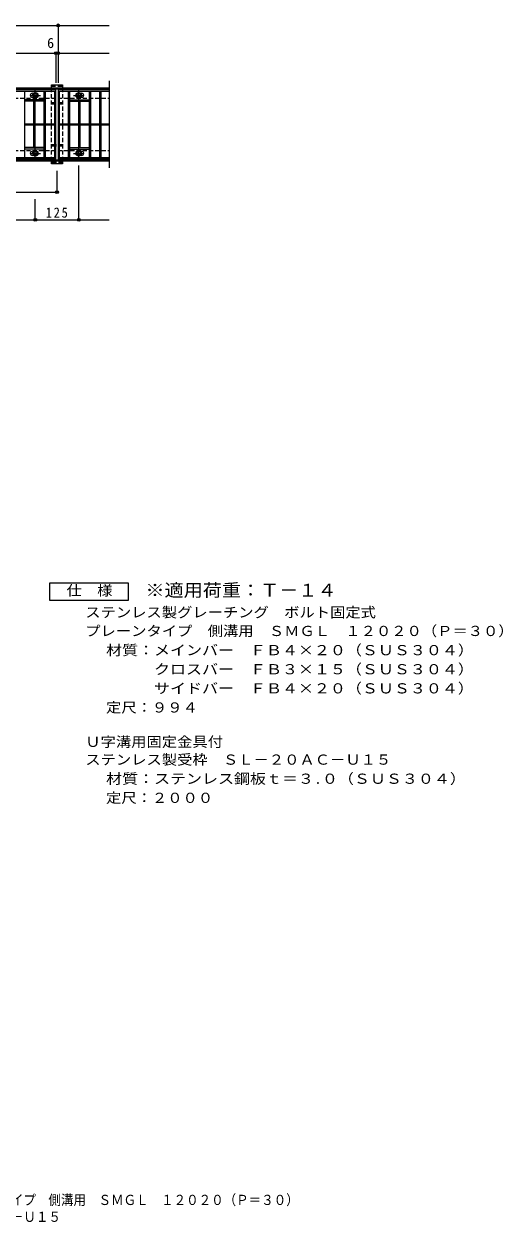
# Model space of a CAD drawing. Units: millimetres at full size, with parts at other scales. Extents: x -342 to 368, y -392 to 305.
# Drawn here: x 92 to 368, y -392 to 299 of the extents above; entities that cross this region are included whole.
import ezdxf
from ezdxf.enums import TextEntityAlignment as Align

# ---------------------------------------------------------------- set-up
doc = ezdxf.new("R2010")
doc.units = ezdxf.units.MM
doc.header["$LTSCALE"] = 2
doc.header["$PDMODE"] = 32
doc.header["$PDSIZE"] = 1.6
doc.linetypes.add('CHAIN1', pattern=[8, 5, -1, 1, -1])
doc.linetypes.add('DASHED1', pattern=[1.8, 1.2, -0.6])
for name, color, linetype, lineweight in [('C-1_躯体', 2, 'Continuous', 9), ('C-2_仕上', 3, 'Continuous', 9), ('C-4_文字', 7, 'Continuous', 9), ('C-8_ハッチ', 3, 'DASHED1', 9), ('C-B_衛生陶器', 2, 'Continuous', 9), ('D-5_建具', 7, 'Continuous', 9)]:
    doc.layers.add(name, color=color, linetype=linetype, lineweight=lineweight)
doc.layers.add('F-0_F-0ﾚｲﾔ', color=2, linetype='Continuous')
doc.styles.add('ＭＳ ゴシック', font='')
doc.styles.get('ＭＳ ゴシック').set_extended_font_data('MS Gothic')

msp = doc.modelspace()

# ---------------------------------------------------------------- linework, layer by layer
at = {"layer": 'C-1_躯体'}
for p, q in [((-119.021, 261.786), (140.979, 261.786)), ((-119.021, 261.186), (140.979, 261.186)), ((-119.021, 220.386), (140.979, 220.386)), ((-119.021, 219.786), (140.979, 219.786))]:
    msp.add_line(p, q, dxfattribs=at)
at = {"layer": 'C-1_躯体', "linetype": 'DASHED1'}
for p, q in [((-119.021, 255.786), (140.979, 255.786)), ((-119.021, 225.786), (140.979, 225.786))]:
    msp.add_line(p, q, dxfattribs=at)
at = {"layer": 'C-2_仕上'}
for p, q in [((140.979, 265.786), (140.979, 215.786)), ((-88.421, 260.786), (110.379, 260.786)), ((-88.421, 259.986), (110.379, 259.986)), ((92.379, 221.586), (92.379, 259.986)), ((96.779, 258.686), (97.498, 258.686)), ((97.498, 256.286), (96.779, 256.286)), ((103.579, 221.586), (103.579, 259.986)), ((104.379, 221.586), (104.379, 259.986)), ((109.579, 259.986), (109.579, 221.586)), ((110.379, 220.786), (110.379, 260.786)), ((111.579, 260.786), (111.579, 220.786)), ((111.579, 260.786), (140.979, 260.786)), ((111.579, 259.986), (140.979, 259.986)), ((112.379, 221.586), (112.379, 259.986)), ((117.579, 221.586), (117.579, 259.986)), ((118.379, 221.586), (118.379, 259.986)), ((124.46, 258.686), (125.179, 258.686)), ((125.179, 256.286), (124.46, 256.286)), ((129.579, 221.586), (129.579, 259.986)), ((130.379, 221.586), (130.379, 259.986)), ((135.579, 221.586), (135.579, 259.986)), ((136.379, 221.586), (136.379, 259.986)), ((103.579, 254.986), (92.379, 254.986)), ((103.579, 254.186), (92.379, 254.186)), ((97.579, 227.386), (97.579, 254.186)), ((98.379, 227.386), (98.379, 254.186)), ((118.379, 254.986), (129.579, 254.986)), ((118.379, 254.186), (129.579, 254.186)), ((123.579, 227.386), (123.579, 254.186)), ((124.379, 227.386), (124.379, 254.186)), ((92.379, 241.086), (97.579, 241.086)), ((92.379, 240.486), (97.579, 240.486)), ((98.379, 241.086), (103.579, 241.086)), ((98.379, 240.486), (103.579, 240.486)), ((104.379, 241.086), (109.579, 241.086)), ((104.379, 240.486), (109.579, 240.486)), ((112.379, 241.086), (117.579, 241.086)), ((112.379, 240.486), (117.579, 240.486)), ((118.379, 241.086), (123.579, 241.086)), ((118.379, 240.486), (123.579, 240.486)), ((124.379, 241.086), (129.579, 241.086)), ((124.379, 240.486), (129.579, 240.486)), ((130.379, 241.086), (135.579, 241.086)), ((130.379, 240.486), (135.579, 240.486)), ((136.379, 241.086), (140.979, 241.086)), ((136.379, 240.486), (140.979, 240.486)), ((110.379, 221.586), (-88.421, 221.586)), ((103.579, 227.386), (92.379, 227.386)), ((103.579, 226.586), (92.379, 226.586)), ((96.779, 225.286), (97.498, 225.286)), ((97.498, 222.886), (96.779, 222.886)), ((140.979, 221.586), (111.579, 221.586)), ((118.379, 227.386), (129.579, 227.386)), ((118.379, 226.586), (129.579, 226.586)), ((124.46, 225.286), (125.179, 225.286)), ((125.179, 222.886), (124.46, 222.886)), ((140.979, 220.786), (111.579, 220.786))]:
    msp.add_line(p, q, dxfattribs=at)
msp.add_lwpolyline([(110.379, 220.786), (-88.421, 220.786), (-88.421, 260.786)], dxfattribs=at)
for centre, start, end in [((96.779, 257.486), 90, 180), ((96.779, 257.486), 180, 270), ((99.179, 257.486), 0, 73.66518), ((99.179, 257.486), 286.33482, 0), ((122.779, 257.486), 106.33482, 180), ((122.779, 257.486), 180, 253.66518), ((125.179, 257.486), 0, 90), ((125.179, 257.486), 270, 0), ((96.779, 224.086), 90, 180), ((96.779, 224.086), 180, 270), ((99.179, 224.086), 0, 73.66518), ((99.179, 224.086), 286.33482, 0), ((122.779, 224.086), 106.33482, 180), ((122.779, 224.086), 180, 253.66518), ((125.179, 224.086), 0, 90), ((125.179, 224.086), 270, 0)]:
    msp.add_arc(centre, 1.2, start, end, dxfattribs=at)
at = {"layer": 'C-4_文字'}
for p, q in [((-88.421, 297.786), (111.579, 297.786)), ((111.579, 298.386), (111.579, 264.786)), ((111.579, 297.786), (140.979, 297.786)), ((-88.421, 281.786), (110.379, 281.786)), ((110.379, 282.386), (110.379, 264.786)), ((110.379, 281.786), (111.579, 281.786)), ((111.579, 281.786), (140.979, 281.786)), ((123.479, 185.186), (123.479, 217.086)), ((110.979, 201.186), (110.979, 213.986)), ((-69.021, 201.786), (110.979, 201.786)), ((98.479, 185.186), (98.479, 197.786)), ((-76.521, 185.786), (98.479, 185.786)), ((98.479, 185.786), (123.479, 185.786)), ((123.479, 185.786), (140.979, 185.786))]:
    msp.add_line(p, q, dxfattribs=at)
for p in [(111.579, 297.786), (110.379, 281.786), (111.579, 281.786), (110.979, 201.786), (98.479, 185.786), (123.479, 185.786)]:
    msp.add_point(p, dxfattribs=at)
at = {"layer": 'C-8_ハッチ', "linetype": 'Continuous'}
for p, q in [((107.779, 263.586), (114.179, 263.586)), ((107.779, 261.786), (107.779, 263.586)), ((114.179, 263.586), (114.179, 261.786)), ((107.779, 217.986), (107.779, 219.786))]:
    msp.add_line(p, q, dxfattribs=at)
at = {"layer": 'C-8_ハッチ'}
for p, q in [((107.779, 262.786), (114.179, 262.786)), ((107.779, 219.786), (107.779, 261.786)), ((114.179, 261.786), (114.179, 219.786)), ((107.779, 253.386), (114.179, 253.386)), ((107.779, 252.586), (114.179, 252.586)), ((114.179, 228.986), (107.779, 228.986)), ((114.179, 228.186), (107.779, 228.186)), ((114.179, 218.786), (107.779, 218.786))]:
    msp.add_line(p, q, dxfattribs=at)
at = {"layer": 'C-8_ハッチ', "linetype": 'Continuous'}
msp.add_lwpolyline([(114.179, 219.786), (114.179, 217.986), (107.779, 217.986)], dxfattribs=at)
at = {"layer": 'C-B_衛生陶器', "color": 7, "linetype": 'CHAIN1'}
for p, q in [((95.479, 257.486), (101.479, 257.486)), ((98.479, 254.486), (98.479, 260.486)), ((120.479, 257.486), (126.479, 257.486)), ((123.479, 254.486), (123.479, 260.486)), ((95.479, 224.086), (101.479, 224.086)), ((98.479, 221.086), (98.479, 227.086)), ((120.479, 224.086), (126.479, 224.086)), ((123.479, 221.086), (123.479, 227.086))]:
    msp.add_line(p, q, dxfattribs=at)
at = {"layer": 'C-B_衛生陶器'}
for points in [[(97.18, 256.736), (98.479, 255.986), (99.778, 256.736), (99.778, 258.236), (98.479, 258.986), (97.18, 258.236)], [(122.18, 256.736), (123.479, 255.986), (124.778, 256.736), (124.778, 258.236), (123.479, 258.986), (122.18, 258.236)], [(97.18, 223.336), (98.479, 222.586), (99.778, 223.336), (99.778, 224.836), (98.479, 225.586), (97.18, 224.836)], [(122.18, 223.336), (123.479, 222.586), (124.778, 223.336), (124.778, 224.836), (123.479, 225.586), (122.18, 224.836)]]:
    msp.add_lwpolyline(points, close=True, dxfattribs=at)
for centre, radius in [((98.479, 257.486), 1.55), ((98.479, 257.486), 1.3), ((98.479, 257.486), 1.1), ((123.479, 257.486), 1.55), ((123.479, 257.486), 1.3), ((123.479, 257.486), 1.1), ((98.479, 224.086), 1.55), ((98.479, 224.086), 1.3), ((98.479, 224.086), 1.1), ((123.479, 224.086), 1.55), ((123.479, 224.086), 1.3), ((123.479, 224.086), 1.1)]:
    msp.add_circle(centre, radius, dxfattribs=at)
at = {"layer": 'D-5_建具'}
msp.add_lwpolyline([(151.821, -33.274), (106.821, -33.274), (106.821, -23.274), (151.821, -23.274)], close=True, dxfattribs=at)

# ---------------------------------------------------------------- texts
at = {"layer": 'C-4_文字', "color": 2, "style": 'ＭＳ ゴシック'}
msp.add_text('6', height=5.865, dxfattribs=at).set_placement((105.287, 282.986), align=Align.BOTTOM_LEFT)
at = {"layer": 'C-4_文字', "color": 2, "insert": (104.479, 186.986), "char_height": 5.865, "attachment_point": 7, "style": 'ＭＳ ゴシック'}
msp.add_mtext('\\T1.27;\\W0.9;125', dxfattribs=at)
at = {"layer": 'D-5_建具', "color": 2, "style": 'ＭＳ ゴシック'}
for s, width, p in [('仕\u3000様', 1.1, (116.455, -32.292)), ('ステンレス製グレーチング\u3000ボルト固定式', 1.1, (127.239, -44.858)), ('プレーンタイプ\u3000側溝用\u3000ＳＭＧＬ\u3000１２０２０（Ｐ＝３０）', 1.1, (127.239, -55.583)), ('材質：メインバー\u3000ＦＢ４×２０（ＳＵＳ３０４）', 1.15, (139.182, -66.624)), ('\u3000\u3000\u3000クロスバー\u3000ＦＢ３×１５（ＳＵＳ３０４）', 1.15, (139.182, -77.624)), ('\u3000\u3000\u3000サイドバー\u3000ＦＢ４×２０（ＳＵＳ３０４）', 1.15, (139.182, -88.624)), ('定尺：９９４', 1.1, (139.182, -99.624)), ('Ｕ字溝用固定金具付', 1.1, (127.239, -119.398)), ('ステンレス製受枠\u3000ＳＬ－２０ＡＣ－Ｕ１５', 1.1, (127.239, -129.659)), ('材質：ステンレス鋼板ｔ＝３.０（ＳＵＳ３０４）', 1.15, (139.182, -140.659)), ('定尺：２０００', 1.1, (139.182, -151.659))]:
    msp.add_text(s, height=5.865, dxfattribs=dict(at, width=width)).set_placement(p, align=Align.BOTTOM_LEFT)
at = {"layer": 'D-5_建具', "color": 3, "style": 'ＭＳ ゴシック', "width": 1.1}
msp.add_text('※適用荷重：Ｔ－１４', height=7.331, dxfattribs=at).set_placement((161.821, -33.274), align=Align.BOTTOM_LEFT)
at = {"layer": 'F-0_F-0ﾚｲﾔ', "style": 'ＭＳ ゴシック', "width": 0.9}
for s, p in [('ステンレス製グレーチング\u3000ボルト固定式\u3000プレーンタイプ\u3000側溝用\u3000ＳＭＧＬ\u3000１２０２０（Ｐ＝３０）', (-95.565, -383.172)), ('Ｕ字溝用固定金具付ステンレス製受枠\u3000ＳＬ－２０ＡＣ－Ｕ１５', (-95.565, -392.863))]:
    msp.add_text(s, height=5.865, dxfattribs=at).set_placement(p, align=Align.BOTTOM_LEFT)

doc.saveas('drawing.dxf')
